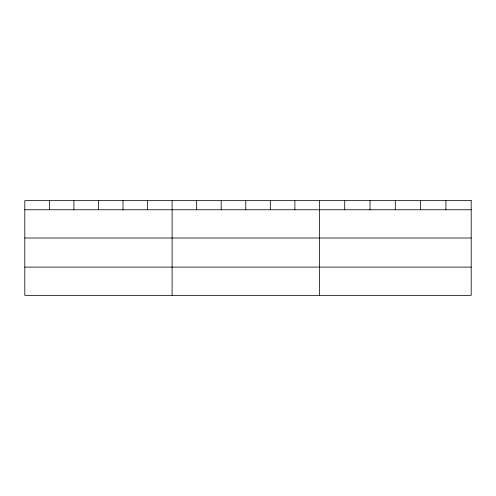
<?xml version="1.0" encoding="UTF-8"?>
<svg xmlns="http://www.w3.org/2000/svg" width="496" height="496" viewBox="0 0 496 496"><rect width="100%" height="100%" fill="white"/><g stroke="black" fill="none" stroke-linecap="round" stroke-linejoin="round"><path stroke-width="0.74" d="M24.8 209.765L471.2 209.765M24.8 238.012L471.2 238.012M24.8 267.108L471.2 267.108M445.904 200.644L445.904 209.765M420.608 200.644L420.608 209.765M395.312 200.644L395.312 209.765M370.016 200.644L370.016 209.765M344.72 200.644L344.72 209.765M319.424 200.644L319.424 295.356M294.872 200.644L294.872 209.765M270.32 200.644L270.32 209.765M245.768 200.644L245.768 209.765M221.216 200.644L221.216 209.765M196.664 200.644L196.664 209.765M172.112 200.644L172.112 295.356M147.56 200.644L147.56 209.765M123.008 200.644L123.008 209.765M98.456 200.644L98.456 209.765M73.904 200.644L73.904 209.765M49.352 200.644L49.352 209.765M471.2 200.644L24.8 200.644L24.8 295.356L471.2 295.356L471.2 200.644"/></g></svg>
